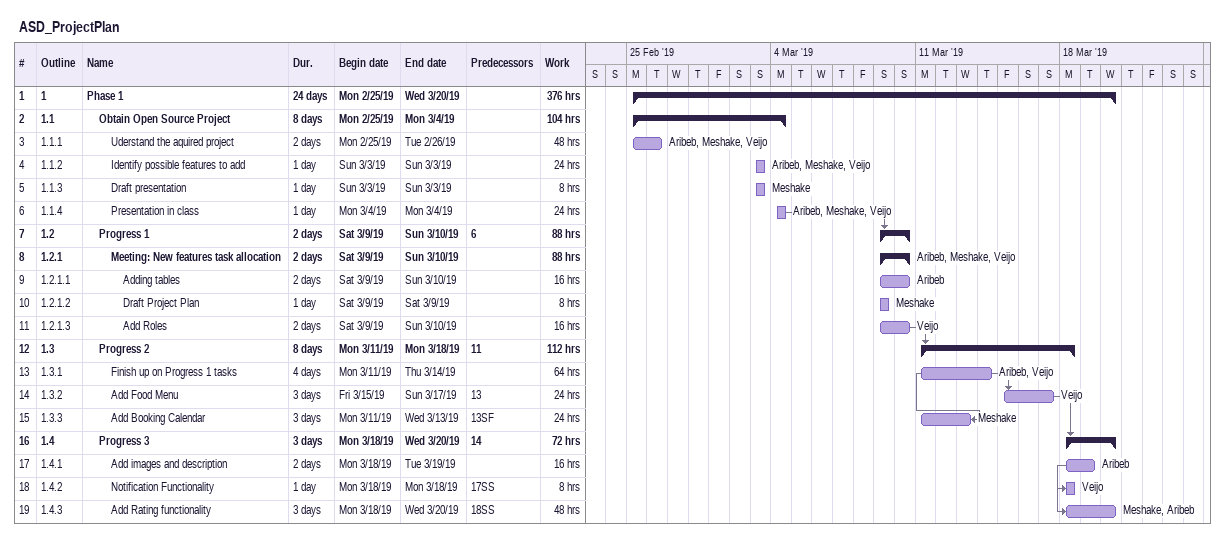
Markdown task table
ASD_ProjectPlan

| ID | WBS | Task | Duration | Start | Finish | Predecessors | Resources | Work (h) |
|---|---|---|---|---|---|---|---|---|
| 1 | 1 | **Phase 1** | 24d | 2019-02-25 | 2019-03-20 |  |  | 376 |
| 2 | 1.1 | **Obtain Open Source Project** | 8d | 2019-02-25 | 2019-03-04 |  |  | 104 |
| 3 | 1.1.1 | Uderstand the aquired project | 2d | 2019-02-25 | 2019-02-26 |  | Aribeb, Meshake, Veijo | 48 |
| 4 | 1.1.2 | Identify possible features to add | 1d | 2019-03-03 | 2019-03-03 |  | Aribeb, Meshake, Veijo | 24 |
| 5 | 1.1.3 | Draft presentation | 1d | 2019-03-03 | 2019-03-03 |  | Meshake | 8 |
| 6 | 1.1.4 | Presentation in class | 1d | 2019-03-04 | 2019-03-04 |  | Aribeb, Meshake, Veijo | 24 |
| 7 | 1.2 | **Progress 1** | 2d | 2019-03-09 | 2019-03-10 | 6 |  | 88 |
| 8 | 1.2.1 | **Meeting: New features task allocation** | 2d | 2019-03-09 | 2019-03-10 |  | Aribeb, Meshake, Veijo | 88 |
| 9 | 1.2.1.1 | Adding tables | 2d | 2019-03-09 | 2019-03-10 |  | Aribeb | 16 |
| 10 | 1.2.1.2 | Draft Project Plan | 1d | 2019-03-09 | 2019-03-09 |  | Meshake | 8 |
| 11 | 1.2.1.3 | Add Roles | 2d | 2019-03-09 | 2019-03-10 |  | Veijo | 16 |
| 12 | 1.3 | **Progress 2** | 8d | 2019-03-11 | 2019-03-18 | 11 |  | 112 |
| 13 | 1.3.1 | Finish up on Progress 1 tasks | 4d | 2019-03-11 | 2019-03-14 |  | Aribeb, Veijo | 64 |
| 14 | 1.3.2 | Add Food Menu | 3d | 2019-03-15 | 2019-03-17 | 13 | Veijo | 24 |
| 15 | 1.3.3 | Add Booking Calendar | 3d | 2019-03-11 | 2019-03-13 | 13SF | Meshake | 24 |
| 16 | 1.4 | **Progress 3** | 3d | 2019-03-18 | 2019-03-20 | 14 |  | 72 |
| 17 | 1.4.1 | Add images and description | 2d | 2019-03-18 | 2019-03-19 |  | Aribeb | 16 |
| 18 | 1.4.2 | Notification Functionality | 1d | 2019-03-18 | 2019-03-18 | 17SS | Veijo | 8 |
| 19 | 1.4.3 | Add Rating functionality | 3d | 2019-03-18 | 2019-03-20 | 18SS | Meshake, Aribeb | 48 |
